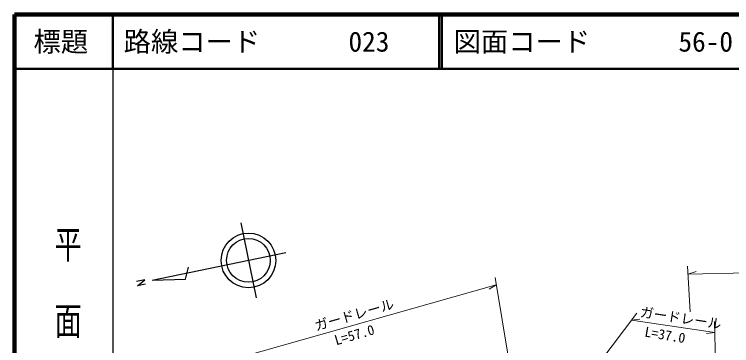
# Model space of a CAD drawing. Units: millimetres, scale not verified. Extents: x 40000 to 680000, y 20000 to 380000.
# Drawn here: x 40000 to 171251, y 319322 to 380000 of the extents above; entities that cross this region are included whole.
import ezdxf
from ezdxf.enums import TextEntityAlignment as Align

# ---------------------------------------------------------------- set-up
doc = ezdxf.new("R2010")
doc.units = ezdxf.units.MM
doc.header["$LTSCALE"] = 1000
for name, color, linetype, lineweight in [('M-BMK-SRVR', 3, 'Continuous', 25), ('M-STR-HTXT', 7, 'Continuous', 13), ('M-TTL', 2, 'Continuous', 140), ('M-TTL-BAND', 7, 'Continuous', 25), ('M-TTL-LINE', 7, 'Continuous', 50)]:
    doc.layers.add(name, color=color, linetype=linetype, lineweight=lineweight)
doc.layers.add('M-TTL-TXT', color=7, linetype='Continuous')
doc.styles.add('@ＭＳ ゴシック', font='')
doc.styles.add('ＭＳ ゴシック', font='')
doc.styles.get('@ＭＳ ゴシック').set_extended_font_data('@MS Gothic')
doc.styles.get('ＭＳ ゴシック').set_extended_font_data('MS Gothic')

msp = doc.modelspace()

# ---------------------------------------------------------------- linework, layer by layer
at = {"layer": 'M-BMK-SRVR'}
for p, q in [((81415, 341797), (84259, 328088)), ((65212, 331287), (89691, 336364)), ((71290, 331526), (71863, 333688)), ((63868, 331380), (62353, 331058)), ((62515, 330282), (63868, 331380)), ((65212, 331287), (71290, 331526)), ((64027, 330595), (62515, 330282))]:
    msp.add_line(p, q, dxfattribs=at)
for radius in [5000, 4000]:
    msp.add_circle((82837, 334942), radius, dxfattribs=at)
at = {"layer": 'M-STR-HTXT'}
for p, q in [((163256, 332426), (266722, 334786)), ((163652, 325491), (163175, 333855)), ((163256, 332426), (164746, 332880)), ((127959, 331829), (130740, 315050)), ((81272, 317164), (128183, 330478)), ((128183, 330478), (126855, 329664)), ((142666, 310415), (153906, 325292)), ((152924, 323992), (154470, 324186)), ((152924, 323992), (168171, 321715)), ((168125, 323744), (168498, 307361)), ((168171, 321715), (166625, 321521))]:
    msp.add_line(p, q, dxfattribs=at)
at = {"layer": 'M-TTL'}
for p, q in [((40000, 380000), (40000, 20000)), ((680000, 380000), (40000, 380000))]:
    msp.add_line(p, q, dxfattribs=at)
at = {"layer": 'M-TTL-BAND'}
msp.add_line((58000, 370000), (58000, 20000), dxfattribs=at)
at = {"layer": 'M-TTL-LINE'}
for p, q in [((58000, 380000), (58000, 370000)), ((117750, 380000), (117750, 370000)), ((118250, 380000), (118250, 370000)), ((40000, 370000), (680000, 370000))]:
    msp.add_line(p, q, dxfattribs=at)

# ---------------------------------------------------------------- texts
at = {"layer": 'M-STR-HTXT', "style": 'ＭＳ ゴシック'}
for s, rotation, p in [('ガードレール', 16.1, (95378, 321499)), ('ガードレール', 351.3, (154298, 324076)), ('L=57.0', 16.2, (99043, 318845)), ('L=37.0', 350.5, (155136, 320467))]:
    msp.add_text(s, height=1833, rotation=rotation, dxfattribs=at).set_placement(p, align=Align.BOTTOM_LEFT)
at = {"layer": 'M-TTL-BAND', "style": '@ＭＳ ゴシック', "width": 1.4}
msp.add_text('平  面  図', height=3666, rotation=270, dxfattribs=at).set_placement((49777, 306475), align=Align.MIDDLE_RIGHT)
at = {"layer": 'M-TTL-TXT', "style": 'ＭＳ ゴシック'}
msp.add_text('標題', height=3666, dxfattribs=at).set_placement((48500, 375000), align=Align.MIDDLE_CENTER)
for s, p in [('路線コード', (60000, 375000)), ('023', (101142, 375000)), ('023', (101142, 375000)), ('図面コード', (120380, 375000)), ('56-0', (161521, 375000)), ('56-0', (161521, 375000))]:
    msp.add_text(s, height=3666, dxfattribs=at).set_placement(p, align=Align.MIDDLE_LEFT)

doc.saveas('drawing.dxf')
